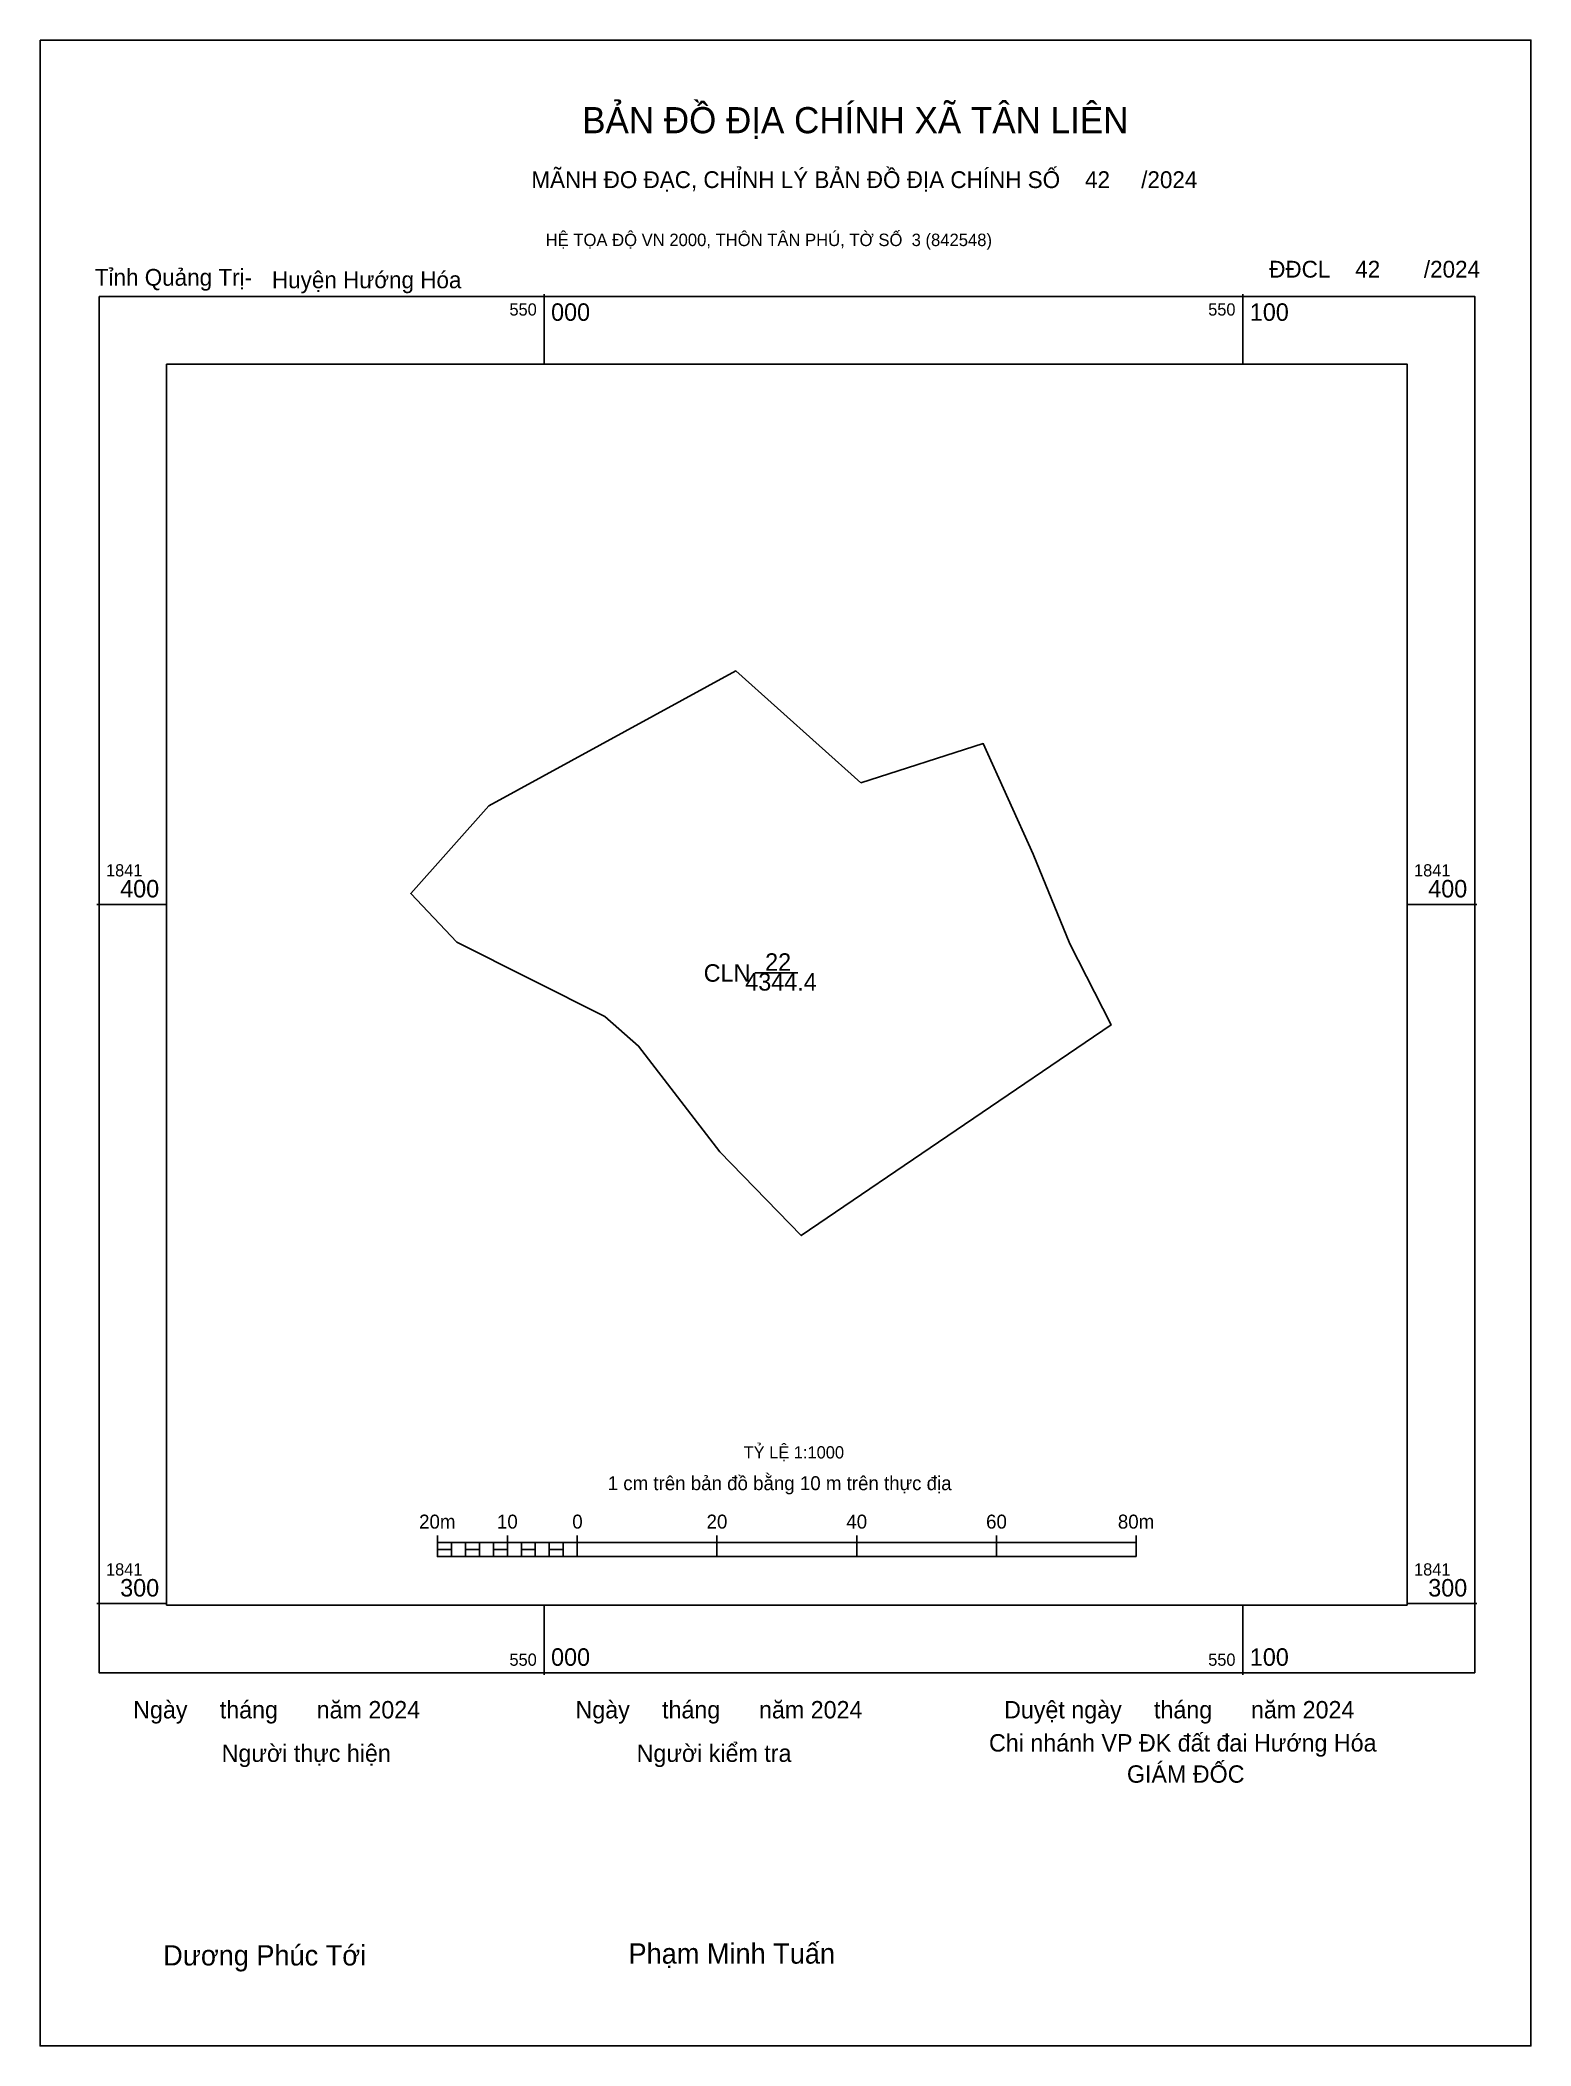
# Model space of a CAD drawing. Extents: x 548931 to 549144, y 1840162 to 1840449.
import ezdxf

# ---------------------------------------------------------------- set-up
doc = ezdxf.new("R2010")
doc.units = 0
for name, color, linetype in [('Level 1', 7, 'Continuous'), ('Level 10', 7, 'Continuous'), ('Level 15', 7, 'Continuous'), ('Level 36', 7, 'Continuous'), ('Level 6', 7, 'Continuous'), ('Level 62', 7, 'Continuous'), ('Level 63', 7, 'Continuous'), ('Level 9', 7, 'Continuous')]:
    doc.layers.add(name, color=color, linetype=linetype)

msp = doc.modelspace()

# ---------------------------------------------------------------- linework, layer by layer
at = {"layer": 'Level 10'}
msp.add_lwpolyline([(549048.33, 1840343.06), (549065.84, 1840348.66), (549072.97, 1840332.84), (549078.23, 1840320.02), (549084.15, 1840308.41), (549039.81, 1840278.29), (549028.13, 1840290.28), (549016.51, 1840305.39), (549011.68, 1840309.63), (548990.5, 1840320.27), (548983.91, 1840327.21), (548995.11, 1840339.74), (549030.44, 1840359.05)], close=True, dxfattribs=at)
at = {"layer": 'Level 15'}
msp.add_lwpolyline([(548930.87, 1840449.29), (549144.22, 1840449.29), (549144.22, 1840162.38), (548930.87, 1840162.38)], close=True, dxfattribs=at)
at = {"layer": 'Level 36'}
msp.add_line((549033.16, 1840315.88), (549039.29, 1840315.88), dxfattribs=at)
at = {"layer": 'Level 62'}
msp.add_lwpolyline([(548948.98, 1840402.95), (549126.5, 1840402.95), (549126.5, 1840225.44), (548948.98, 1840225.44)], close=True, dxfattribs=at)
at = {"layer": 'Level 63'}
for p, q in [((549003, 1840412.95), (549003, 1840402.95)), ((549103, 1840412.95), (549103, 1840402.95)), ((548938.98, 1840325.66), (548948.98, 1840325.66)), ((549126.5, 1840325.66), (549136.5, 1840325.66)), ((548987.74, 1840235.37), (548987.74, 1840232.37)), ((548997.74, 1840235.37), (548997.74, 1840232.37)), ((549007.74, 1840235.37), (549007.74, 1840232.37)), ((549027.74, 1840235.37), (549027.74, 1840232.37)), ((549047.74, 1840235.37), (549047.74, 1840232.37)), ((549067.74, 1840235.37), (549067.74, 1840232.37)), ((549087.74, 1840235.37), (549087.74, 1840232.37)), ((548987.74, 1840234.37), (549087.74, 1840234.37)), ((548987.74, 1840232.37), (549087.74, 1840232.37)), ((548989.74, 1840234.37), (548989.74, 1840232.37)), ((548991.74, 1840234.37), (548991.74, 1840232.37)), ((548993.74, 1840234.37), (548993.74, 1840232.37)), ((548995.74, 1840234.37), (548995.74, 1840232.37)), ((548997.74, 1840234.37), (548997.74, 1840232.37)), ((548999.74, 1840234.37), (548999.74, 1840232.37)), ((549001.74, 1840234.37), (549001.74, 1840232.37)), ((549003.74, 1840234.37), (549003.74, 1840232.37)), ((549005.74, 1840234.37), (549005.74, 1840232.37)), ((549007.74, 1840234.37), (549007.74, 1840232.37)), ((548938.98, 1840225.66), (548948.98, 1840225.66)), ((549003, 1840225.44), (549003, 1840215.44)), ((549103, 1840225.44), (549103, 1840215.44)), ((549126.5, 1840225.66), (549136.5, 1840225.66))]:
    msp.add_line(p, q, dxfattribs=at)
for points in [[(548939.3, 1840412.64), (549136.18, 1840412.64), (549136.18, 1840215.75), (548939.3, 1840215.75)], [(548987.74, 1840233.37), (548989.74, 1840233.37), (548989.74, 1840232.37), (548987.74, 1840232.37)], [(548987.74, 1840233.37), (548989.74, 1840233.37), (548989.74, 1840232.37), (548987.74, 1840232.37)], [(548991.74, 1840233.37), (548993.74, 1840233.37), (548993.74, 1840232.37), (548991.74, 1840232.37)], [(548995.74, 1840233.37), (548997.74, 1840233.37), (548997.74, 1840232.37), (548995.74, 1840232.37)], [(548999.74, 1840233.37), (549001.74, 1840233.37), (549001.74, 1840232.37), (548999.74, 1840232.37)], [(549003.74, 1840233.37), (549005.74, 1840233.37), (549005.74, 1840232.37), (549003.74, 1840232.37)]]:
    msp.add_lwpolyline(points, close=True, dxfattribs=at)

# ---------------------------------------------------------------- texts
at = {"layer": 'Level 1'}
for s, p in [('22', (549034.63, 1840316.17)), ('CLN', (549025.84, 1840314.6)), ('4344.4', (549031.79, 1840313.33))]:
    msp.add_text(s, height=2.5, dxfattribs=at).set_placement(p)
at = {"layer": 'Level 6'}
msp.add_text('TỶ LỆ 1:1000', height=1.7579, dxfattribs=at).set_placement((549031.55, 1840246.4))
at = {"layer": 'Level 63'}
for s, height, p in [('BẢN ĐỒ ĐỊA CHÍNH XÃ TÂN LIÊN', 3.7437, (549008.45, 1840435.97)), ('MÃNH ĐO ĐẠC, CHỈNH LÝ BẢN ĐỒ ĐỊA CHÍNH SỐ    42     /2024', 2.4022, (549001.17, 1840428.13)), ('HỆ TỌA ĐỘ VN 2000, THÔN TÂN PHÚ, TỜ SỐ  3 (842548)', 1.7782, (549003.22, 1840419.83)), ('550', 1.75, (548998.04, 1840409.89)), ('000', 2.5, (549004, 1840409.14)), ('550', 1.75, (549098.04, 1840409.89)), ('100', 2.5, (549104, 1840409.14)), ('1841', 1.75, (548940.3, 1840329.66)), ('1841', 1.75, (549127.5, 1840329.66)), ('400', 2.5, (548942.33, 1840326.66)), ('400', 2.5, (549129.53, 1840326.66)), ('1 cm trên bản đồ bằng 10 m trên thực địa', 2, (549012.1, 1840241.87)), ('20m', 2, (548985.11, 1840236.37)), ('10', 2, (548996.25, 1840236.37)), ('0', 2, (549007.03, 1840236.37)), ('20', 2, (549026.25, 1840236.37)), ('40', 2, (549046.25, 1840236.37)), ('60', 2, (549066.25, 1840236.37)), ('80m', 2, (549085.11, 1840236.37)), ('1841', 1.75, (548940.3, 1840229.66)), ('1841', 1.75, (549127.5, 1840229.66)), ('300', 2.5, (548942.33, 1840226.66)), ('300', 2.5, (549129.53, 1840226.66)), ('550', 1.75, (548998.04, 1840216.75)), ('000', 2.5, (549004, 1840216.75)), ('550', 1.75, (549098.04, 1840216.75)), ('100', 2.5, (549104, 1840216.75)), ('Ngày     tháng      năm 2024', 2.4883, (548944.19, 1840209.22)), ('Ngày     tháng      năm 2024', 2.4883, (549007.49, 1840209.22)), ('Duyệt ngày     tháng      năm 2024', 2.4883, (549068.83, 1840209.22)), ('Chi nhánh VP ĐK đất đai Hướng Hóa', 2.4883, (549066.67, 1840204.48)), ('Người thực hiện', 2.4883, (548956.85, 1840203)), ('Người kiểm tra', 2.4883, (549016.24, 1840203)), ('GIÁM ĐỐC', 2.488, (549086.41, 1840200.02)), ('Dương Phúc Tới', 2.9024, (548948.48, 1840173.88)), ('Phạm Minh Tuấn', 2.9024, (549015.08, 1840174.14))]:
    msp.add_text(s, height=height, dxfattribs=at).set_placement(p)
at = {"layer": 'Level 9'}
for s, p in [('Tỉnh Quảng Trị-', (548938.7, 1840414.16)), ('Huyện Hướng Hóa', (548964.05, 1840413.8)), ('ĐĐCL    42       /2024', (549106.77, 1840415.32))]:
    msp.add_text(s, height=2.4022, dxfattribs=at).set_placement(p)

doc.saveas('drawing.dxf')
